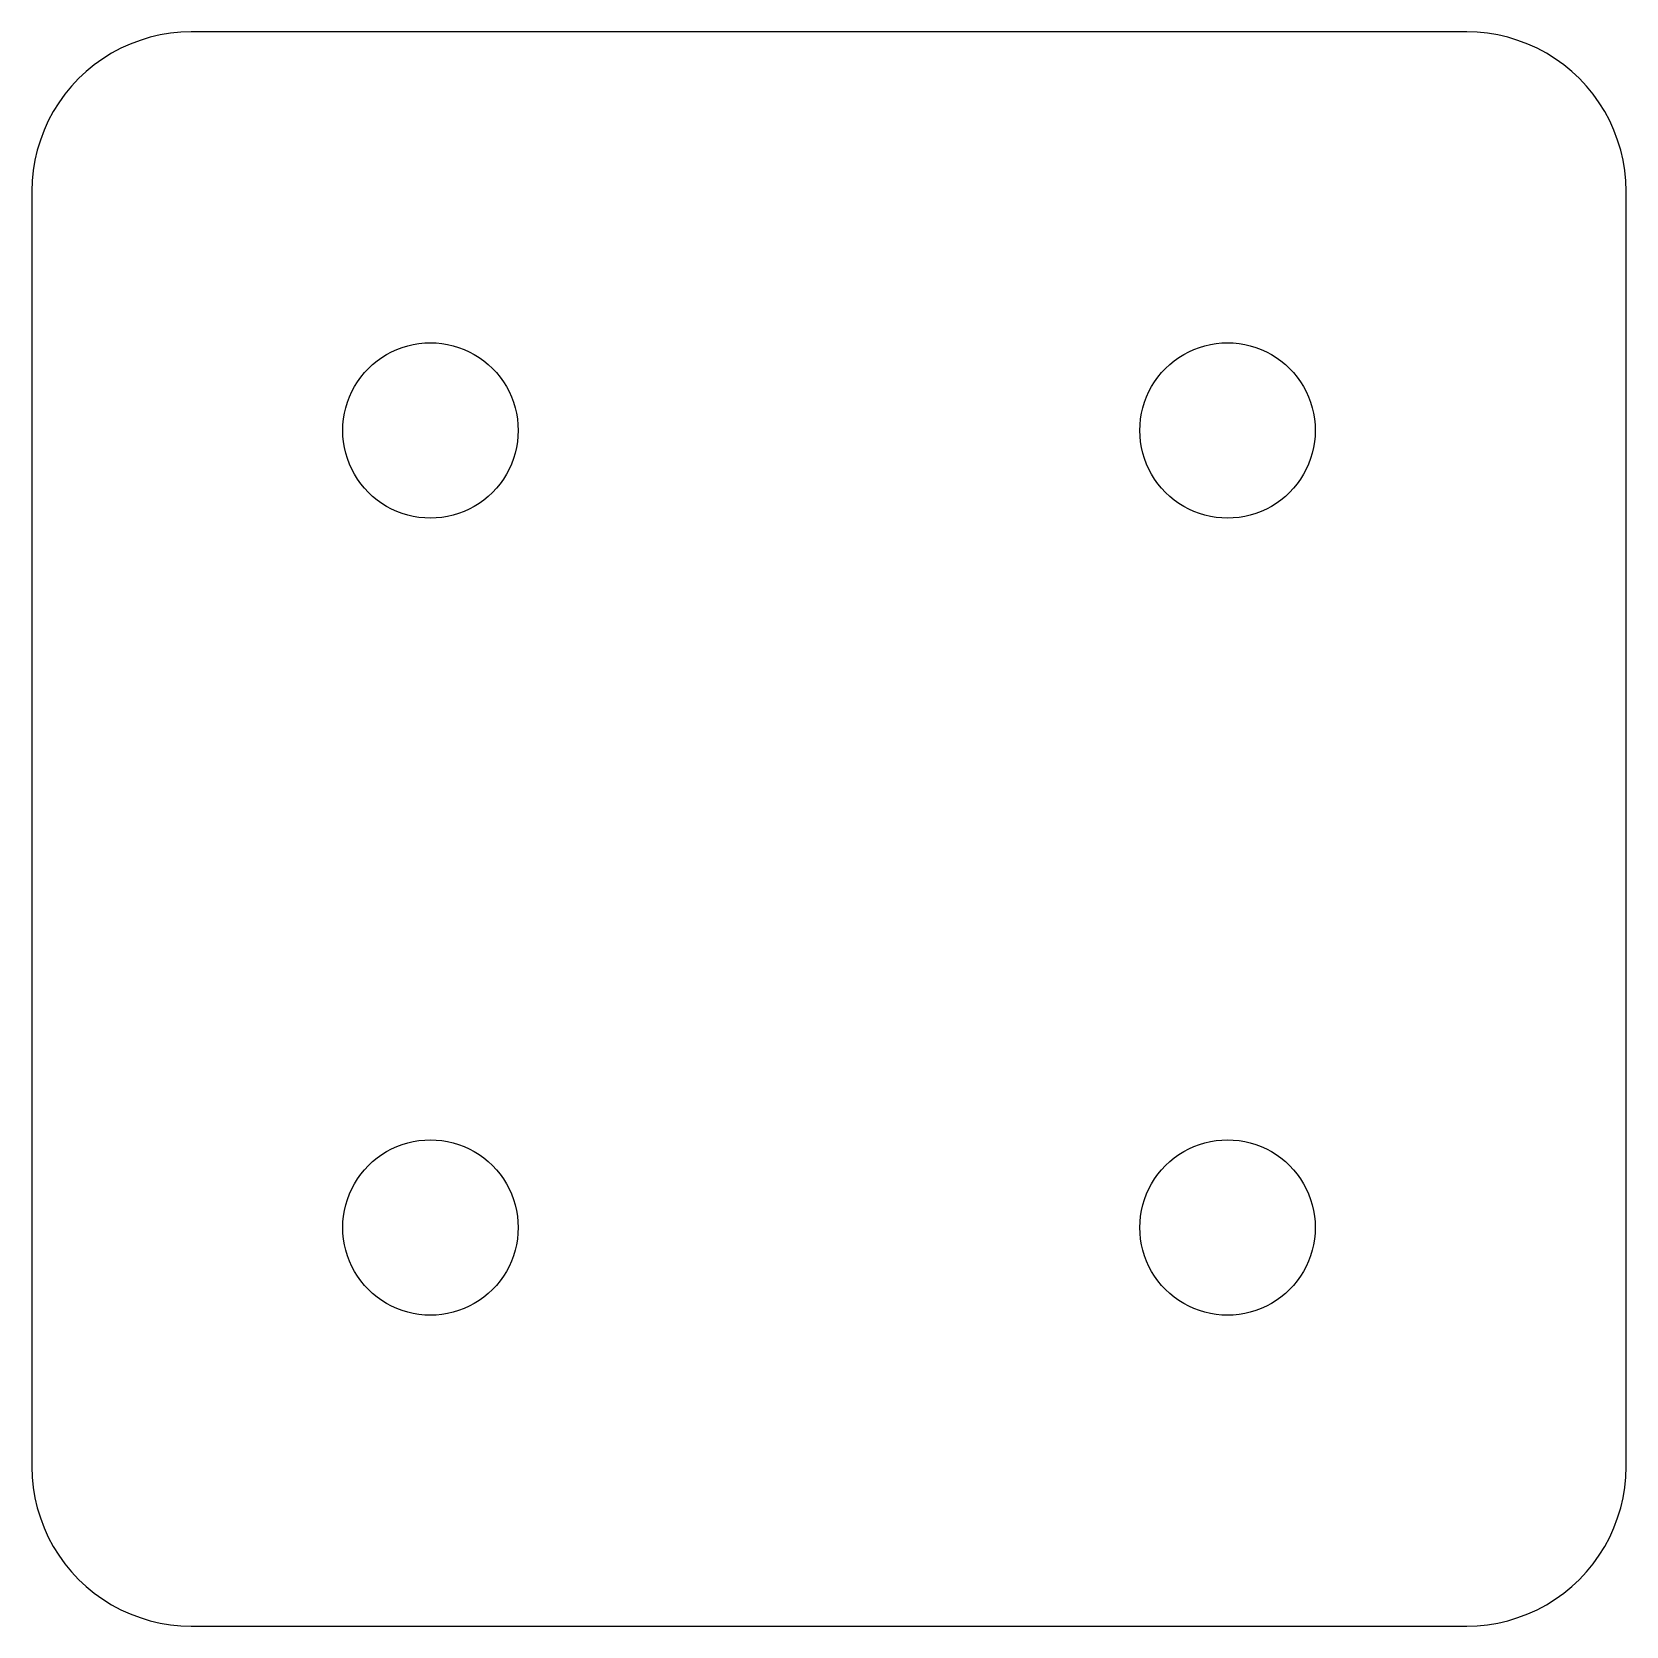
# Model space of a CAD drawing. Header units: millimetres. Extents: x -30 to 30, y -30 to 30.
import ezdxf

# ---------------------------------------------------------------- set-up
doc = ezdxf.new("R2010")
doc.units = ezdxf.units.MM

msp = doc.modelspace()

# ---------------------------------------------------------------- linework, layer by layer
at = {"layer": 'SCHNITT'}
for points in [[(24.392, -29.987), (24.783, -29.949), (25.171, -29.885), (25.553, -29.796), (25.929, -29.682), (26.296, -29.543), (26.654, -29.381), (27, -29.196), (27.333, -28.989), (27.653, -28.76), (27.956, -28.511), (28.243, -28.243), (28.511, -27.956), (28.76, -27.653), (28.989, -27.333), (29.196, -27), (29.381, -26.654), (29.543, -26.296), (29.682, -25.929), (29.796, -25.553), (29.885, -25.171), (29.949, -24.783), (29.987, -24.392), (30, -24), (30, 24), (29.987, 24.392), (29.949, 24.783), (29.885, 25.171), (29.796, 25.553), (29.682, 25.929), (29.543, 26.296), (29.381, 26.654), (29.196, 27), (28.989, 27.333), (28.76, 27.653), (28.511, 27.956), (28.243, 28.243), (27.956, 28.511), (27.653, 28.76), (27.333, 28.989), (27, 29.196), (26.654, 29.381), (26.296, 29.543), (25.929, 29.682), (25.553, 29.796), (25.171, 29.885), (24.783, 29.949), (24.392, 29.987), (24, 30), (-24, 30), (-24.392, 29.987), (-24.783, 29.949), (-25.171, 29.885), (-25.553, 29.796), (-25.929, 29.682), (-26.296, 29.543), (-26.654, 29.381), (-27, 29.196), (-27.333, 28.989), (-27.653, 28.76), (-27.956, 28.511), (-28.243, 28.243), (-28.511, 27.956), (-28.76, 27.653), (-28.989, 27.333), (-29.196, 27), (-29.381, 26.654), (-29.543, 26.296), (-29.682, 25.929), (-29.796, 25.553), (-29.885, 25.171), (-29.949, 24.783), (-29.987, 24.392), (-30, 24), (-30, -24), (-29.987, -24.392), (-29.949, -24.783), (-29.885, -25.171), (-29.796, -25.553), (-29.682, -25.929), (-29.543, -26.296), (-29.381, -26.654), (-29.196, -27), (-28.989, -27.333), (-28.76, -27.653), (-28.511, -27.956), (-28.243, -28.243), (-27.956, -28.511), (-27.653, -28.76), (-27.333, -28.989), (-27, -29.196), (-26.654, -29.381), (-26.296, -29.543), (-25.929, -29.682), (-25.553, -29.796), (-25.171, -29.885), (-24.783, -29.949), (-24.392, -29.987), (-24, -30), (24, -30)], [(-15.216, 11.707), (-15.431, 11.728), (-15.644, 11.763), (-15.854, 11.812), (-16.061, 11.875), (-16.263, 11.951), (-16.46, 12.04), (-16.65, 12.142), (-16.833, 12.256), (-17.009, 12.382), (-17.176, 12.519), (-17.333, 12.667), (-17.481, 12.824), (-17.618, 12.991), (-17.744, 13.167), (-17.858, 13.35), (-17.96, 13.54), (-18.049, 13.737), (-18.125, 13.939), (-18.188, 14.146), (-18.237, 14.356), (-18.272, 14.569), (-18.293, 14.784), (-18.3, 15), (-18.293, 15.216), (-18.272, 15.431), (-18.237, 15.644), (-18.188, 15.854), (-18.125, 16.061), (-18.049, 16.263), (-17.96, 16.46), (-17.858, 16.65), (-17.744, 16.833), (-17.618, 17.009), (-17.481, 17.176), (-17.333, 17.333), (-17.176, 17.481), (-17.009, 17.618), (-16.833, 17.744), (-16.65, 17.858), (-16.46, 17.96), (-16.263, 18.049), (-16.061, 18.125), (-15.854, 18.188), (-15.644, 18.237), (-15.431, 18.272), (-15.216, 18.293), (-15, 18.3), (-14.784, 18.293), (-14.569, 18.272), (-14.356, 18.237), (-14.146, 18.188), (-13.939, 18.125), (-13.737, 18.049), (-13.54, 17.96), (-13.35, 17.858), (-13.167, 17.744), (-12.991, 17.618), (-12.824, 17.481), (-12.667, 17.333), (-12.519, 17.176), (-12.382, 17.009), (-12.256, 16.833), (-12.142, 16.65), (-12.04, 16.46), (-11.951, 16.263), (-11.875, 16.061), (-11.812, 15.854), (-11.763, 15.644), (-11.728, 15.431), (-11.707, 15.216), (-11.7, 15), (-11.707, 14.784), (-11.728, 14.569), (-11.763, 14.356), (-11.812, 14.146), (-11.875, 13.939), (-11.951, 13.737), (-12.04, 13.54), (-12.142, 13.35), (-12.256, 13.167), (-12.382, 12.991), (-12.519, 12.824), (-12.667, 12.667), (-12.824, 12.519), (-12.991, 12.382), (-13.167, 12.256), (-13.35, 12.142), (-13.54, 12.04), (-13.737, 11.951), (-13.939, 11.875), (-14.146, 11.812), (-14.356, 11.763), (-14.569, 11.728), (-14.784, 11.707), (-15, 11.7)], [(14.784, 11.707), (14.569, 11.728), (14.356, 11.763), (14.146, 11.812), (13.939, 11.875), (13.737, 11.951), (13.54, 12.04), (13.35, 12.142), (13.167, 12.256), (12.991, 12.382), (12.824, 12.519), (12.667, 12.667), (12.519, 12.824), (12.382, 12.991), (12.256, 13.167), (12.142, 13.35), (12.04, 13.54), (11.951, 13.737), (11.875, 13.939), (11.812, 14.146), (11.763, 14.356), (11.728, 14.569), (11.707, 14.784), (11.7, 15), (11.707, 15.216), (11.728, 15.431), (11.763, 15.644), (11.812, 15.854), (11.875, 16.061), (11.951, 16.263), (12.04, 16.46), (12.142, 16.65), (12.256, 16.833), (12.382, 17.009), (12.519, 17.176), (12.667, 17.333), (12.824, 17.481), (12.991, 17.618), (13.167, 17.744), (13.35, 17.858), (13.54, 17.96), (13.737, 18.049), (13.939, 18.125), (14.146, 18.188), (14.356, 18.237), (14.569, 18.272), (14.784, 18.293), (15, 18.3), (15.216, 18.293), (15.431, 18.272), (15.644, 18.237), (15.854, 18.188), (16.061, 18.125), (16.263, 18.049), (16.46, 17.96), (16.65, 17.858), (16.833, 17.744), (17.009, 17.618), (17.176, 17.481), (17.333, 17.333), (17.481, 17.176), (17.618, 17.009), (17.744, 16.833), (17.858, 16.65), (17.96, 16.46), (18.049, 16.263), (18.125, 16.061), (18.188, 15.854), (18.237, 15.644), (18.272, 15.431), (18.293, 15.216), (18.3, 15), (18.293, 14.784), (18.272, 14.569), (18.237, 14.356), (18.188, 14.146), (18.125, 13.939), (18.049, 13.737), (17.96, 13.54), (17.858, 13.35), (17.744, 13.167), (17.618, 12.991), (17.481, 12.824), (17.333, 12.667), (17.176, 12.519), (17.009, 12.382), (16.833, 12.256), (16.65, 12.142), (16.46, 12.04), (16.263, 11.951), (16.061, 11.875), (15.854, 11.812), (15.644, 11.763), (15.431, 11.728), (15.216, 11.707), (15, 11.7)], [(-15.216, -18.293), (-15.431, -18.272), (-15.644, -18.237), (-15.854, -18.188), (-16.061, -18.125), (-16.263, -18.049), (-16.46, -17.96), (-16.65, -17.858), (-16.833, -17.744), (-17.009, -17.618), (-17.176, -17.481), (-17.333, -17.333), (-17.481, -17.176), (-17.618, -17.009), (-17.744, -16.833), (-17.858, -16.65), (-17.96, -16.46), (-18.049, -16.263), (-18.125, -16.061), (-18.188, -15.854), (-18.237, -15.644), (-18.272, -15.431), (-18.293, -15.216), (-18.3, -15), (-18.293, -14.784), (-18.272, -14.569), (-18.237, -14.356), (-18.188, -14.146), (-18.125, -13.939), (-18.049, -13.737), (-17.96, -13.54), (-17.858, -13.35), (-17.744, -13.167), (-17.618, -12.991), (-17.481, -12.824), (-17.333, -12.667), (-17.176, -12.519), (-17.009, -12.382), (-16.833, -12.256), (-16.65, -12.142), (-16.46, -12.04), (-16.263, -11.951), (-16.061, -11.875), (-15.854, -11.812), (-15.644, -11.763), (-15.431, -11.728), (-15.216, -11.707), (-15, -11.7), (-14.784, -11.707), (-14.569, -11.728), (-14.356, -11.763), (-14.146, -11.812), (-13.939, -11.875), (-13.737, -11.951), (-13.54, -12.04), (-13.35, -12.142), (-13.167, -12.256), (-12.991, -12.382), (-12.824, -12.519), (-12.667, -12.667), (-12.519, -12.824), (-12.382, -12.991), (-12.256, -13.167), (-12.142, -13.35), (-12.04, -13.54), (-11.951, -13.737), (-11.875, -13.939), (-11.812, -14.146), (-11.763, -14.356), (-11.728, -14.569), (-11.707, -14.784), (-11.7, -15), (-11.707, -15.216), (-11.728, -15.431), (-11.763, -15.644), (-11.812, -15.854), (-11.875, -16.061), (-11.951, -16.263), (-12.04, -16.46), (-12.142, -16.65), (-12.256, -16.833), (-12.382, -17.009), (-12.519, -17.176), (-12.667, -17.333), (-12.824, -17.481), (-12.991, -17.618), (-13.167, -17.744), (-13.35, -17.858), (-13.54, -17.96), (-13.737, -18.049), (-13.939, -18.125), (-14.146, -18.188), (-14.356, -18.237), (-14.569, -18.272), (-14.784, -18.293), (-15, -18.3)], [(14.784, -18.293), (14.569, -18.272), (14.356, -18.237), (14.146, -18.188), (13.939, -18.125), (13.737, -18.049), (13.54, -17.96), (13.35, -17.858), (13.167, -17.744), (12.991, -17.618), (12.824, -17.481), (12.667, -17.333), (12.519, -17.176), (12.382, -17.009), (12.256, -16.833), (12.142, -16.65), (12.04, -16.46), (11.951, -16.263), (11.875, -16.061), (11.812, -15.854), (11.763, -15.644), (11.728, -15.431), (11.707, -15.216), (11.7, -15), (11.707, -14.784), (11.728, -14.569), (11.763, -14.356), (11.812, -14.146), (11.875, -13.939), (11.951, -13.737), (12.04, -13.54), (12.142, -13.35), (12.256, -13.167), (12.382, -12.991), (12.519, -12.824), (12.667, -12.667), (12.824, -12.519), (12.991, -12.382), (13.167, -12.256), (13.35, -12.142), (13.54, -12.04), (13.737, -11.951), (13.939, -11.875), (14.146, -11.812), (14.356, -11.763), (14.569, -11.728), (14.784, -11.707), (15, -11.7), (15.216, -11.707), (15.431, -11.728), (15.644, -11.763), (15.854, -11.812), (16.061, -11.875), (16.263, -11.951), (16.46, -12.04), (16.65, -12.142), (16.833, -12.256), (17.009, -12.382), (17.176, -12.519), (17.333, -12.667), (17.481, -12.824), (17.618, -12.991), (17.744, -13.167), (17.858, -13.35), (17.96, -13.54), (18.049, -13.737), (18.125, -13.939), (18.188, -14.146), (18.237, -14.356), (18.272, -14.569), (18.293, -14.784), (18.3, -15), (18.293, -15.216), (18.272, -15.431), (18.237, -15.644), (18.188, -15.854), (18.125, -16.061), (18.049, -16.263), (17.96, -16.46), (17.858, -16.65), (17.744, -16.833), (17.618, -17.009), (17.481, -17.176), (17.333, -17.333), (17.176, -17.481), (17.009, -17.618), (16.833, -17.744), (16.65, -17.858), (16.46, -17.96), (16.263, -18.049), (16.061, -18.125), (15.854, -18.188), (15.644, -18.237), (15.431, -18.272), (15.216, -18.293), (15, -18.3)]]:
    msp.add_lwpolyline(points, close=True, dxfattribs=at)

doc.saveas('drawing.dxf')
